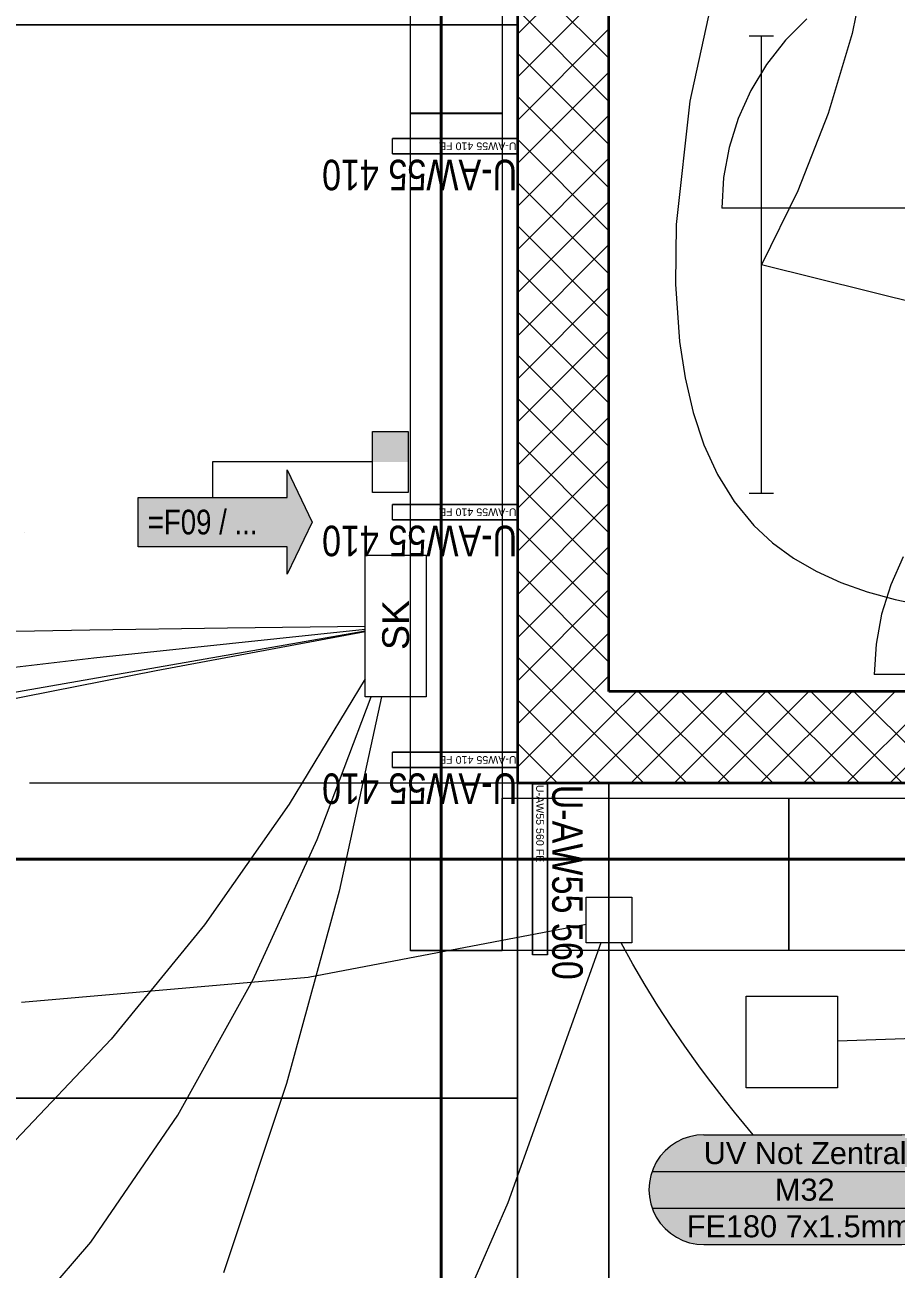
# Model space of a CAD drawing. Extents: x -1132 to 613, y -179 to 712.
# Drawn here: x -164.6 to -107.5, y 173.7 to 255.3 of the extents above; entities that cross this region are included whole.
import ezdxf
from ezdxf.lldxf.tags import DXFTag

# ---------------------------------------------------------------- set-up
doc = ezdxf.new("R2010")
doc.units = 0
doc.layers.get('0').update_dxf_attribs({"lineweight": 13})
for name, color, linetype, lineweight, true_color in [('A-____-MATC-OTLN', 7, 'Strichpunkt - Mittel', 40, 0x0080ff), ('EL01_WAN_Leitung_BUS-KNX', 4, 'Continuous', 13, 0x00ffff), ('EL01_WAN_Leitung_HLKS', 5, 'Continuous', 13, 0x0000ff), ('EL01_WAN_Leitung_Kraft', 1, 'Continuous', 13, 0xff0000), ('EL01_WAN_Leitung_Licht', 7, 'Continuous', 13, 0x0080ff), ('EL01_WAN_Leitung_Notbeleuchtung', 7, 'Continuous', 13, 0x009900), ('EL01_WAN_Leuchten', 7, 'Continuous', 13, 0x0080ff), ('EL01_WAN_Notbeleuchtungen', 7, 'Continuous', 13, 0x009900), ('EL01_WAN_Schlaufkasten', 1, 'Continuous', 13, 0xff0000), ('EL01_WAN_Trassen', 40, 'Continuous', 13, 0xffbf00), ('EL01_WAN_Trassen Befestigung', 7, 'Continuous', 13, 0xb2b200)]:
    doc.layers.add(name, color=color, linetype=linetype, lineweight=lineweight, true_color=true_color)
for name, color, linetype, lineweight in [('A-DOOR-OPNG-OTLN', 7, 'Continuous', 9), ('A-WALL-____-MCUT', 7, 'Continuous', 35), ('A-WALL-____-PATT', 7, 'Continuous', 35), ('C-PRKG-____-OTLN', 7, 'Continuous', 9), ('S-GRID-____-OTLN', 7, 'Continuous', 5)]:
    doc.layers.add(name, color=color, linetype=linetype, lineweight=lineweight)
doc.styles.get("Standard").update_dxf_attribs({"font": 'arial.ttf'})
tags = doc.linetypes.add('_Rasterlinie_', pattern=[0.375, 0.2, -0.05, 0.075, -0.05]).pattern_tags.tags
tags[10:11] = [DXFTag(74, 4), DXFTag(75, 0), DXFTag(340, '0'), DXFTag(46, 1.0), DXFTag(50, 0.0), DXFTag(44, 0.0), DXFTag(45, 0.0)]
tags[8:9] = [DXFTag(74, 4), DXFTag(75, 0), DXFTag(340, '0'), DXFTag(46, 1.0), DXFTag(50, 0.0), DXFTag(44, 0.0), DXFTag(45, 0.0)]
tags[6:7] = [DXFTag(74, 4), DXFTag(75, 0), DXFTag(340, '0'), DXFTag(46, 1.0), DXFTag(50, 0.0), DXFTag(44, 0.0), DXFTag(45, 0.0)]
tags[4:5] = [DXFTag(74, 4), DXFTag(75, 0), DXFTag(340, '0'), DXFTag(46, 1.0), DXFTag(50, 0.0), DXFTag(44, 0.0), DXFTag(45, 0.0)]
tags = doc.linetypes.add('STRICHPUNKT', pattern=[25.4, 12.7, -6.35, 0, -6.35]).pattern_tags.tags
tags[10:11] = [DXFTag(74, 4), DXFTag(75, 0), DXFTag(340, '0'), DXFTag(46, 0.0), DXFTag(50, 0.0), DXFTag(44, 0.0), DXFTag(45, 0.0)]
tags[8:9] = [DXFTag(74, 4), DXFTag(75, 0), DXFTag(340, '0'), DXFTag(46, 0.0), DXFTag(50, 0.0), DXFTag(44, 0.0), DXFTag(45, 0.0)]
tags[6:7] = [DXFTag(74, 4), DXFTag(75, 0), DXFTag(340, '0'), DXFTag(46, 0.0), DXFTag(50, 0.0), DXFTag(44, 0.0), DXFTag(45, 0.0)]
tags[4:5] = [DXFTag(74, 4), DXFTag(75, 0), DXFTag(340, '0'), DXFTag(46, 0.0), DXFTag(50, 0.0), DXFTag(44, 0.0), DXFTag(45, 0.0)]
tags = doc.linetypes.add('Strichpunkt - Mittel', pattern=[0.35, 0.15, -0.1, 0, -0.1]).pattern_tags.tags
tags[10:11] = [DXFTag(74, 4), DXFTag(75, 0), DXFTag(340, '0'), DXFTag(46, 1.0), DXFTag(50, 0.0), DXFTag(44, 0.0), DXFTag(45, 0.0)]
tags[8:9] = [DXFTag(74, 4), DXFTag(75, 0), DXFTag(340, '0'), DXFTag(46, 1.0), DXFTag(50, 0.0), DXFTag(44, 0.0), DXFTag(45, 0.0)]
tags[6:7] = [DXFTag(74, 4), DXFTag(75, 0), DXFTag(340, '0'), DXFTag(46, 1.0), DXFTag(50, 0.0), DXFTag(44, 0.0), DXFTag(45, 0.0)]
tags[4:5] = [DXFTag(74, 4), DXFTag(75, 0), DXFTag(340, '0'), DXFTag(46, 1.0), DXFTag(50, 0.0), DXFTag(44, 0.0), DXFTag(45, 0.0)]

# ---------------------------------------------------------------- blocks, each defined once
blk = doc.blocks.new('Referenz-A0UJ359BXE', base_point=(-1140.157, -173.774))
at = {"layer": 'A-____-MATC-OTLN', "color": 0, "linetype": 'Strichpunkt - Mittel', "ltscale": 0.4}
for p, q in [((-137.287, 357.163), (-137.287, -173.774)), ((-1115.114, 200.564), (174.71, 200.564))]:
    blk.add_line(p, q, dxfattribs=at)
at = {"layer": 'A-DOOR-OPNG-OTLN', "color": 0, "linetype": 'Continuous', "ltscale": 0.13}
for p, q in [((-113.295, 255.68), (-114.712, 254.262)), ((-114.712, 254.262), (-115.948, 252.685)), ((-115.948, 252.685), (-116.985, 250.969)), ((-116.985, 250.969), (-117.808, 249.141)), ((-117.808, 249.141), (-118.404, 247.227)), ((-118.404, 247.227), (-118.766, 245.256)), ((-118.766, 245.256), (-118.887, 243.255)), ((-102.287, 243.255), (-118.887, 243.255)), ((-106.985, 220.378), (-107.808, 218.55)), ((-107.808, 218.55), (-108.404, 216.636)), ((-108.404, 216.636), (-108.766, 214.665)), ((-108.766, 214.665), (-108.887, 212.664)), ((-92.287, 212.664), (-108.887, 212.664))]:
    blk.add_line(p, q, dxfattribs=at)
at = {"layer": 'A-WALL-____-MCUT', "color": 0, "linetype": 'Continuous', "ltscale": 0.35}
for p, q in [((-132.287, 357.163), (-132.287, 205.564)), ((-126.287, 211.564), (-126.287, 357.163)), ((-91.487, 211.564), (-126.287, 211.564)), ((-132.287, 205.564), (135.113, 205.564))]:
    blk.add_line(p, q, dxfattribs=at)
at = {"layer": 'A-WALL-____-PATT', "color": 0, "linetype": 'Continuous', "lineweight": 9, "ltscale": 0.13}
for p, q in [((-132.287, 254.667), (-126.287, 260.667)), ((-126.287, 253.083), (-132.287, 259.083)), ((-132.287, 251.839), (-126.287, 257.839)), ((-126.287, 250.255), (-132.287, 256.255)), ((-132.287, 249.011), (-126.287, 255.011)), ((-126.287, 247.426), (-132.287, 253.426)), ((-132.287, 246.182), (-126.287, 252.182)), ((-126.287, 244.598), (-132.287, 250.598)), ((-132.287, 243.354), (-126.287, 249.354)), ((-126.287, 241.769), (-132.287, 247.769)), ((-132.287, 240.525), (-126.287, 246.525)), ((-126.287, 238.941), (-132.287, 244.941)), ((-132.287, 237.697), (-126.287, 243.697)), ((-126.287, 236.112), (-132.287, 242.112)), ((-132.287, 234.868), (-126.287, 240.868)), ((-126.287, 233.284), (-132.287, 239.284)), ((-132.287, 232.04), (-126.287, 238.04)), ((-126.287, 230.456), (-132.287, 236.456)), ((-132.287, 229.212), (-126.287, 235.212)), ((-126.287, 227.627), (-132.287, 233.627)), ((-132.287, 226.383), (-126.287, 232.383)), ((-126.287, 224.799), (-132.287, 230.799)), ((-132.287, 223.555), (-126.287, 229.555)), ((-126.287, 221.97), (-132.287, 227.97)), ((-132.287, 220.726), (-126.287, 226.726)), ((-126.287, 219.142), (-132.287, 225.142)), ((-132.287, 217.898), (-126.287, 223.898)), ((-126.287, 216.313), (-132.287, 222.313)), ((-132.287, 215.069), (-126.287, 221.069)), ((-126.287, 213.485), (-132.287, 219.485)), ((-132.287, 212.241), (-126.287, 218.241)), ((-126.287, 210.657), (-132.287, 216.657)), ((-132.287, 209.413), (-126.287, 215.413)), ((-126.287, 207.828), (-132.287, 213.828)), ((-132.287, 206.584), (-126.287, 212.584)), ((-126.287, 209.756), (-124.479, 211.564)), ((-126.287, 206.927), (-121.65, 211.564)), ((-124.822, 205.564), (-118.822, 211.564)), ((-118.365, 205.564), (-124.365, 211.564)), ((-121.993, 205.564), (-115.993, 211.564)), ((-115.537, 205.564), (-121.537, 211.564)), ((-119.165, 205.564), (-113.165, 211.564)), ((-112.709, 205.564), (-118.709, 211.564)), ((-116.337, 205.564), (-110.337, 211.564)), ((-109.88, 205.564), (-115.88, 211.564)), ((-113.508, 205.564), (-107.508, 211.564)), ((-107.052, 205.564), (-113.052, 211.564)), ((-110.68, 205.564), (-104.68, 211.564)), ((-104.223, 205.564), (-110.223, 211.564)), ((-107.851, 205.564), (-101.851, 211.564)), ((-126.851, 205.564), (-132.287, 211)), ((-121.194, 205.564), (-126.287, 210.657)), ((-130.479, 205.564), (-126.287, 209.756)), ((-129.679, 205.564), (-132.287, 208.171)), ((-124.022, 205.564), (-126.287, 207.828)), ((-127.65, 205.564), (-126.287, 206.927))]:
    blk.add_line(p, q, dxfattribs=at)
at = {"layer": 'C-PRKG-____-OTLN', "color": 0, "linetype": 'Continuous', "ltscale": 0.13}
for p, q in [((-132.287, 255.271), (-232.287, 255.271)), ((-132.287, 255.271), (-232.287, 255.271)), ((-232.287, 255.271), (-132.287, 255.271)), ((-164.579, 221.989), (-164.579, 221.99)), ((-132.287, 184.885), (-132.287, 205.564)), ((-132.287, 184.885), (-132.287, 205.564)), ((-132.287, 205.564), (-132.287, 184.885)), ((-73.287, 205.553), (-126.287, 205.553)), ((-126.287, 205.553), (-73.287, 205.553)), ((-126.287, 205.552), (-126.287, 205.553)), ((-126.287, 105.573), (-126.287, 205.552)), ((-73.287, 205.552), (-126.287, 205.552)), ((-126.287, 205.552), (-126.287, 105.573)), ((-126.287, 105.573), (-126.287, 205.552)), ((-132.287, 184.885), (-232.287, 184.885)), ((-132.287, 184.885), (-232.287, 184.885)), ((-232.287, 184.885), (-132.287, 184.885)), ((-132.287, 184.885), (-232.287, 184.885)), ((-232.287, 184.885), (-132.287, 184.885)), ((-132.287, 184.885), (-232.287, 184.885)), ((-132.287, 114.5), (-132.287, 184.885)), ((-132.287, 114.499), (-132.287, 184.885)), ((-132.287, 184.885), (-132.287, 114.5)), ((-132.287, 184.885), (-132.287, 184.885)), ((-132.287, 184.885), (-132.287, 184.885))]:
    blk.add_line(p, q, dxfattribs=at)
at = {"layer": 'S-GRID-____-OTLN', "color": 0, "linetype": '_Rasterlinie_', "ltscale": 0.13}
blk.add_line((-164.287, 205.564), (174.71, 205.564), dxfattribs=at)
blk = doc.blocks.new('Kabelkanal-A0UJ359DXE', base_point=(-114.485, 194.564))
at = {"color": 0, "linetype": 'ByBlock', "lineweight": -2, "ltscale": 0.13}
for p, q in [((-114.485, 194.564), (-114.485, 204.564)), ((-114.485, 204.564), (-54.485, 204.564)), ((-54.485, 204.564), (-54.485, 194.564)), ((-54.485, 194.564), (-114.485, 194.564))]:
    blk.add_line(p, q, dxfattribs=at)
blk = doc.blocks.new('IfcObject-A0UJ359FXE', base_point=(-131.303, 192.936))
at = {"layer": 'EL01_WAN_Trassen', "linetype": 'ByBlock', "lineweight": -2, "ltscale": 0.13}
for p, q in [((-130.303, 205.488), (-131.303, 205.488)), ((-130.303, 205.488), (-131.303, 205.488)), ((-131.303, 205.488), (-131.303, 194.288)), ((-131.303, 194.288), (-131.303, 205.488)), ((-131.303, 205.488), (-131.303, 205.488)), ((-130.303, 205.488), (-130.303, 194.288)), ((-130.303, 194.288), (-130.303, 205.488)), ((-130.303, 205.488), (-130.303, 205.488)), ((-130.303, 194.288), (-131.303, 194.288)), ((-130.303, 194.288), (-131.303, 194.288)), ((-131.303, 194.288), (-131.303, 194.288)), ((-130.303, 194.288), (-130.303, 194.288))]:
    blk.add_line(p, q, dxfattribs=at)
at = {"layer": 'EL01_WAN_Trassen', "lineweight": -2, "attachment_point": 1, "rotation": 270}
for s, insert, char_height in [('{\\fArial;U-AW55 560 FE}', (-130.553, 205.433), 0.5), ('{\\W0.8;\\fArial;U-AW55 560}', (-128.002, 205.442), 2)]:
    blk.add_mtext(s, dxfattribs=dict(at, insert=insert, char_height=char_height))
blk = doc.blocks.new('IfcObject-A0UJ359LXE', base_point=(-144.803, 204.182))
at = {"layer": 'EL01_WAN_Trassen', "linetype": 'ByBlock', "lineweight": -2, "ltscale": 0.13}
for p, q in [((-140.481, 206.566), (-140.481, 207.566)), ((-140.481, 206.566), (-140.481, 207.566)), ((-132.281, 207.566), (-140.481, 207.566)), ((-140.481, 207.566), (-140.481, 207.566)), ((-140.481, 207.566), (-132.281, 207.566)), ((-132.281, 206.566), (-132.281, 207.566)), ((-132.281, 206.566), (-132.281, 207.566)), ((-132.281, 207.566), (-132.281, 207.566)), ((-132.281, 206.566), (-140.481, 206.566)), ((-140.481, 206.566), (-140.481, 206.566)), ((-140.481, 206.566), (-132.281, 206.566)), ((-132.281, 206.566), (-132.281, 206.566))]:
    blk.add_line(p, q, dxfattribs=at)
at = {"layer": 'EL01_WAN_Trassen', "lineweight": -2, "attachment_point": 1, "rotation": 180}
for s, insert, char_height in [('{\\fArial;U-AW55 410 FE}', (-132.336, 206.816), 0.5), ('{\\W0.8;\\fArial;U-AW55 410}', (-132.297, 204.182), 2)]:
    blk.add_mtext(s, dxfattribs=dict(at, insert=insert, char_height=char_height))
blk = doc.blocks.new('Kabelkanal-A0UJ359NXE', base_point=(-133.285, 194.564))
at = {"color": 0, "linetype": 'ByBlock', "lineweight": -2, "ltscale": 0.13}
for p, q in [((-133.285, 194.564), (-133.285, 204.564)), ((-133.285, 204.564), (-114.485, 204.564)), ((-114.485, 204.564), (-114.485, 194.564)), ((-114.485, 194.564), (-133.285, 194.564))]:
    blk.add_line(p, q, dxfattribs=at)
blk = doc.blocks.new('IfcObject-A0UJ359PXE', base_point=(-144.806, 244.43))
at = {"layer": 'EL01_WAN_Trassen', "linetype": 'ByBlock', "lineweight": -2, "ltscale": 0.13}
for p, q in [((-140.485, 246.814), (-140.485, 247.814)), ((-140.485, 246.814), (-140.485, 247.814)), ((-132.285, 247.814), (-140.485, 247.814)), ((-140.485, 247.814), (-140.485, 247.814)), ((-140.485, 247.814), (-132.285, 247.814)), ((-132.285, 246.814), (-132.285, 247.814)), ((-132.285, 246.814), (-132.285, 247.814)), ((-132.285, 247.814), (-132.285, 247.814)), ((-132.285, 246.814), (-140.485, 246.814)), ((-140.485, 246.814), (-140.485, 246.814)), ((-140.485, 246.814), (-132.285, 246.814)), ((-132.285, 246.814), (-132.285, 246.814))]:
    blk.add_line(p, q, dxfattribs=at)
at = {"layer": 'EL01_WAN_Trassen', "lineweight": -2, "attachment_point": 1, "rotation": 180}
for s, insert, char_height in [('{\\fArial;U-AW55 410 FE}', (-132.34, 247.064), 0.5), ('{\\W0.8;\\fArial;U-AW55 410}', (-132.3, 244.43), 2)]:
    blk.add_mtext(s, dxfattribs=dict(at, insert=insert, char_height=char_height))
blk = doc.blocks.new('IfcObject-A0UJ35A7XE', base_point=(-144.806, 220.43))
at = {"layer": 'EL01_WAN_Trassen', "linetype": 'ByBlock', "lineweight": -2, "ltscale": 0.13}
for p, q in [((-140.485, 222.814), (-140.485, 223.814)), ((-140.485, 222.814), (-140.485, 223.814)), ((-132.285, 223.814), (-140.485, 223.814)), ((-140.485, 223.814), (-140.485, 223.814)), ((-140.485, 223.814), (-132.285, 223.814)), ((-132.285, 222.814), (-132.285, 223.814)), ((-132.285, 222.814), (-132.285, 223.814)), ((-132.285, 223.814), (-132.285, 223.814)), ((-132.285, 222.814), (-140.485, 222.814)), ((-140.485, 222.814), (-140.485, 222.814)), ((-140.485, 222.814), (-132.285, 222.814)), ((-132.285, 222.814), (-132.285, 222.814))]:
    blk.add_line(p, q, dxfattribs=at)
at = {"layer": 'EL01_WAN_Trassen', "lineweight": -2, "attachment_point": 1, "rotation": 180}
for s, insert, char_height in [('{\\fArial;U-AW55 410 FE}', (-132.34, 223.064), 0.5), ('{\\W0.8;\\fArial;U-AW55 410}', (-132.3, 220.43), 2)]:
    blk.add_mtext(s, dxfattribs=dict(at, insert=insert, char_height=char_height))
blk = doc.blocks.new('Kabelkanal-A0UJ35ALXE', base_point=(-139.285, 194.542))
at = {"color": 0, "linetype": 'ByBlock', "lineweight": -2, "ltscale": 0.13}
for p, q in [((-139.285, 249.49), (-139.285, 249.465)), ((-139.285, 249.49), (-133.285, 249.49)), ((-139.285, 194.567), (-139.285, 249.49)), ((-139.285, 249.465), (-133.285, 249.465)), ((-139.285, 194.542), (-139.285, 249.465)), ((-133.285, 249.49), (-133.285, 249.465)), ((-133.285, 249.49), (-133.285, 194.567)), ((-133.285, 249.465), (-133.285, 194.542)), ((-139.285, 194.567), (-139.285, 194.542)), ((-133.285, 194.567), (-139.285, 194.567)), ((-133.285, 194.542), (-139.285, 194.542)), ((-133.285, 194.567), (-133.285, 194.542))]:
    blk.add_line(p, q, dxfattribs=at)
blk = doc.blocks.new('Kabelkanal-A0UJ35AVXE', base_point=(-139.285, 249.465))
at = {"color": 0, "linetype": 'ByBlock', "lineweight": -2, "ltscale": 0.13}
for p, q in [((-139.285, 309.477), (-139.285, 309.453)), ((-139.285, 309.477), (-133.285, 309.477)), ((-139.285, 249.49), (-139.285, 309.477)), ((-139.285, 309.453), (-133.285, 309.453)), ((-139.285, 249.465), (-139.285, 309.453)), ((-133.285, 309.477), (-133.285, 309.453)), ((-133.285, 309.477), (-133.285, 249.49)), ((-133.285, 309.453), (-133.285, 249.465)), ((-139.285, 249.49), (-139.285, 249.465)), ((-133.285, 249.49), (-139.285, 249.49)), ((-133.285, 249.465), (-139.285, 249.465)), ((-133.285, 249.49), (-133.285, 249.465))]:
    blk.add_line(p, q, dxfattribs=at)
blk = doc.blocks.new('Leitung-A0UJ35DVXE', base_point=(-233.529, 107.084))
at = {"color": 0, "linetype": 'ByBlock', "lineweight": -2, "ltscale": 0.13}
for p, q in [((-145.408, 201.852), (-141.866, 211.215)), ((-149.624, 192.631), (-145.408, 201.852)), ((-154.559, 183.759), (-149.624, 192.631)), ((-160.258, 175.446), (-154.559, 183.759)), ((-166.767, 167.9), (-160.258, 175.446))]:
    blk.add_line(p, q, dxfattribs=at)
blk = doc.blocks.new('Leitung-A0UJ35EDXE', base_point=(-188.99, 107.084))
at = {"color": 0, "linetype": 'ByBlock', "lineweight": -2, "ltscale": 0.13}
for p, q in [((-141.205, 211.215), (-143.973, 198.467)), ((-143.973, 198.467), (-147.421, 185.85)), ((-147.421, 185.85), (-151.549, 173.419))]:
    blk.add_line(p, q, dxfattribs=at)
blk = doc.blocks.new('Stromkreis-A0UJ35G1XE', base_point=(-157.161, 219.248))
at = {"color": 0, "linetype": 'ByBlock', "lineweight": -2, "ltscale": 0.13}
for p, q in [((-147.384, 224.288), (-147.384, 226.088)), ((-147.384, 226.088), (-145.754, 222.668)), ((-157.161, 221.048), (-157.161, 224.288)), ((-157.161, 224.288), (-147.384, 224.288)), ((-145.754, 222.668), (-147.384, 219.248)), ((-147.384, 221.048), (-157.161, 221.048)), ((-147.384, 219.248), (-147.384, 221.048))]:
    blk.add_line(p, q, dxfattribs=at)
at = {"color": 7, "linetype": 'ByBlock', "lineweight": -2, "ltscale": 0.39, "true_color": 0xffffff}
for points in [[(-147.384, 224.288), (-146.526, 224.288), (-147.384, 226.088)], [(-145.754, 222.668), (-157.161, 222.668), (-146.526, 224.288)], [(-157.161, 222.668), (-146.526, 224.288), (-157.161, 224.288)], [(-157.161, 224.288), (-147.384, 224.288), (-157.161, 224.288)], [(-146.526, 221.048), (-157.161, 221.048), (-145.754, 222.668)], [(-157.161, 221.048), (-145.754, 222.668), (-157.161, 222.668)], [(-147.384, 221.048), (-146.526, 221.048), (-157.161, 221.048)], [(-147.384, 219.248), (-146.526, 221.048), (-147.384, 221.048)], [(-146.526, 221.048), (-147.384, 221.048), (-146.526, 221.048)]]:
    blk.add_solid(points, dxfattribs=at)
at = {"color": 0, "linetype": 'ByBlock', "lineweight": -2, "ltscale": 0.39, "insert": (-156.523, 223.478), "char_height": 1.62, "attachment_point": 1}
blk.add_mtext('{\\W0.8;\\fArial;=F09 / ...   }', dxfattribs=at)
blk = doc.blocks.new('Schlaufkasten Decke (multi)-A0UJ35HVXE', base_point=(-142.27, 211.215))
at = {"color": 0, "linetype": 'ByBlock', "lineweight": -2, "ltscale": 0.13}
for p, q in [((-142.27, 220.495), (-138.27, 220.495)), ((-142.27, 211.215), (-142.27, 220.495)), ((-138.27, 220.495), (-138.27, 211.215)), ((-138.27, 211.215), (-142.27, 211.215))]:
    blk.add_line(p, q, dxfattribs=at)
at = {"color": 0, "linetype": 'ByBlock', "lineweight": -2, "ltscale": 0.13, "insert": (-141.15, 214.274), "char_height": 1.76, "attachment_point": 1, "rotation": 90}
blk.add_mtext('{\\fArial;SK}', dxfattribs=at)
blk = doc.blocks.new('Leitung-A0UJ35IDXE', base_point=(-125.482, 182.48))
at = {"color": 0, "linetype": 'ByBlock', "lineweight": -2, "ltscale": 0.13}
for p, q in [((-124.714, 193.672), (-125.482, 195.064)), ((-123.91, 192.299), (-124.714, 193.672)), ((-123.073, 190.946), (-123.91, 192.299)), ((-122.204, 189.612), (-123.073, 190.946)), ((-121.306, 188.297), (-122.204, 189.612)), ((-120.382, 187.002), (-121.306, 188.297)), ((-119.812, 186.229), (-120.382, 187.002)), ((-119.233, 185.464), (-119.812, 186.229)), ((-118.645, 184.707), (-119.233, 185.464)), ((-118.048, 183.956), (-118.645, 184.707)), ((-117.441, 183.214), (-118.048, 183.956)), ((-116.824, 182.48), (-117.441, 183.214))]:
    blk.add_line(p, q, dxfattribs=at)
blk = doc.blocks.new('Leitung-A0UJ35IRXE', base_point=(-627.285, 156.864))
at = {"color": 0, "linetype": 'ByBlock', "lineweight": -2, "ltscale": 0.13}
for p, q in [((-169.339, 215.429), (-160.316, 215.598)), ((-160.316, 215.598), (-151.294, 215.733)), ((-151.294, 215.733), (-142.27, 215.835))]:
    blk.add_line(p, q, dxfattribs=at)
blk = doc.blocks.new('Deckendose UP-A0UJ35JFXE', base_point=(-127.785, 195.064))
at = {"color": 0, "lineweight": -2}
for p, q in [((-127.785, 195.064), (-127.785, 198.064)), ((-127.785, 198.064), (-124.785, 198.064)), ((-124.785, 198.064), (-124.785, 195.064)), ((-124.785, 195.064), (-127.785, 195.064))]:
    blk.add_line(p, q, dxfattribs=at)
blk = doc.blocks.new('Leitung-A0UJ35JTXE', base_point=(-280.432, 191.149))
at = {"color": 0, "linetype": 'ByBlock', "lineweight": -2, "ltscale": 0.13}
for p, q in [((-127.785, 196.271), (-146.012, 192.807)), ((-146.012, 192.807), (-164.804, 191.149))]:
    blk.add_line(p, q, dxfattribs=at)
blk = doc.blocks.new('Leitung-A0UJ35K7XE', base_point=(-240.173, 55.621))
at = {"color": 0, "linetype": 'ByBlock', "lineweight": -2, "ltscale": 0.13}
for p, q in [((-126.816, 195.064), (-132.92, 178.022)), ((-132.92, 178.022), (-140.199, 161.344))]:
    blk.add_line(p, q, dxfattribs=at)
blk = doc.blocks.new('Deckendose UP-A0UJ35KRXE', base_point=(-117.285, 185.564))
at = {"color": 0, "linetype": 'ByBlock', "lineweight": -2, "ltscale": 0.13}
for p, q in [((-117.285, 191.564), (-111.285, 191.564)), ((-117.285, 185.564), (-117.285, 191.564)), ((-111.285, 191.564), (-111.285, 185.564)), ((-111.285, 185.564), (-117.285, 185.564))]:
    blk.add_line(p, q, dxfattribs=at)
blk = doc.blocks.new('Leitung-A0UJ35LBXE', base_point=(-152.273, 224.288))
at = {"color": 0, "linetype": 'ByBlock', "lineweight": -2, "ltscale": 0.13}
for p, q in [((-141.794, 226.615), (-152.273, 226.615)), ((-152.273, 226.615), (-152.273, 224.288))]:
    blk.add_line(p, q, dxfattribs=at)
blk = doc.blocks.new('Leitung-A0UJ35M1XE', base_point=(-809.485, -4.876))
at = {"color": 0, "linetype": 'ByBlock', "lineweight": -2, "ltscale": 0.13}
for p, q in [((-160.068, 213.758), (-142.27, 215.651)), ((-177.847, 211.701), (-160.068, 213.758))]:
    blk.add_line(p, q, dxfattribs=at)
blk = doc.blocks.new('Leitung-A0UJ35OTXE', base_point=(-121.917, 215.65))
at = {"color": 0, "linetype": 'ByBlock', "lineweight": -2, "ltscale": 0.13}
for p, q in [((-119.26, 258.193), (-120.98, 250.261)), ((-120.98, 250.261), (-121.87, 242.185)), ((-121.87, 242.185), (-121.917, 238.26)), ((-121.917, 238.26), (-121.653, 234.499)), ((-121.653, 234.499), (-121.287, 232.117)), ((-121.287, 232.117), (-120.756, 229.857)), ((-120.756, 229.857), (-120.051, 227.739)), ((-120.051, 227.739), (-119.161, 225.784)), ((-119.161, 225.784), (-118.076, 224.012)), ((-118.076, 224.012), (-116.786, 222.441)), ((-116.786, 222.441), (-115.555, 221.302)), ((-115.555, 221.302), (-114.186, 220.306)), ((-114.186, 220.306), (-112.688, 219.446)), ((-112.688, 219.446), (-111.072, 218.712)), ((-111.072, 218.712), (-109.348, 218.095)), ((-109.348, 218.095), (-107.524, 217.587)), ((-107.524, 217.587), (-105.612, 217.178))]:
    blk.add_line(p, q, dxfattribs=at)
blk = doc.blocks.new('Abzweigdose rechteckig (multi) AP-A0UJ35PFXE', base_point=(-141.794, 224.615))
at = {"color": 0, "linetype": 'ByBlock', "lineweight": -2, "ltscale": 0.13}
for p, q in [((-141.794, 224.615), (-141.794, 228.615)), ((-141.794, 228.615), (-139.452, 228.615)), ((-139.452, 228.615), (-139.452, 224.615)), ((-139.452, 224.615), (-141.794, 224.615))]:
    blk.add_line(p, q, dxfattribs=at)
for points in [[(-141.794, 226.615), (-139.452, 226.615), (-141.794, 228.615)], [(-139.452, 226.615), (-141.794, 228.615), (-139.452, 228.615)]]:
    blk.add_solid(points, dxfattribs=at)
blk = doc.blocks.new('Leitung-A0UJ35PRXE', base_point=(-116.285, 227.296))
at = {"color": 0, "linetype": 'ByBlock', "lineweight": -2, "ltscale": 0.13}
blk.add_line((-101.996, 235.99), (-116.285, 239.537), dxfattribs=at)
blk = doc.blocks.new('Leitung-A0UJ35Q1XE', base_point=(-810.009, 55.229))
at = {"color": 0, "linetype": 'ByBlock', "lineweight": -2, "ltscale": 0.13}
blk.add_line((-142.27, 215.506), (-193.717, 206.538), dxfattribs=at)
blk = doc.blocks.new('Leitung-A0UJ35QJXE', base_point=(-111.285, 188.653))
at = {"color": 0, "linetype": 'ByBlock', "lineweight": -2, "ltscale": 0.13}
for p, q in [((-15.708, 195.784), (-6.295, 196.962)), ((-25.131, 194.688), (-15.708, 195.784)), ((-34.564, 193.675), (-25.131, 194.688)), ((-44.006, 192.748), (-34.564, 193.675)), ((-53.456, 191.906), (-44.006, 192.748)), ((-62.913, 191.151), (-53.456, 191.906)), ((-70.967, 190.577), (-62.913, 191.151)), ((-79.024, 190.067), (-70.967, 190.577)), ((-95.15, 189.235), (-87.085, 189.619)), ((-87.085, 189.619), (-79.024, 190.067)), ((-111.285, 188.653), (-103.216, 188.913)), ((-103.216, 188.913), (-95.15, 189.235))]:
    blk.add_line(p, q, dxfattribs=at)
blk = doc.blocks.new('Leitung-A0UJ35QLXE', base_point=(-116.285, 239.537))
at = {"color": 0, "linetype": 'ByBlock', "lineweight": -2, "ltscale": 0.13}
for p, q in [((-116.285, 295.553), (-114.298, 291.72)), ((-114.298, 291.72), (-112.558, 287.745)), ((-112.558, 287.745), (-111.096, 283.652)), ((-111.096, 283.652), (-109.942, 279.463)), ((-109.942, 279.463), (-109.126, 275.201)), ((-109.126, 275.201), (-108.679, 270.889)), ((-108.679, 270.889), (-108.669, 265.466)), ((-108.669, 265.466), (-109.235, 260.053)), ((-109.235, 260.053), (-110.328, 254.702)), ((-110.328, 254.702), (-111.9, 249.464)), ((-111.9, 249.464), (-113.902, 244.392)), ((-113.902, 244.392), (-116.285, 239.537))]:
    blk.add_line(p, q, dxfattribs=at)
blk = doc.blocks.new('Gruppenzuleitung-A0UJ35R5XE', base_point=(-123.658, 175.28))
at = {"color": 0, "linetype": 'ByBlock', "lineweight": -2, "ltscale": 0.13}
for p, q in [((-121.858, 181.997), (-122.25, 181.736)), ((-121.436, 182.206), (-121.858, 181.997)), ((-120.99, 182.357), (-121.436, 182.206)), ((-120.528, 182.449), (-120.99, 182.357)), ((-120.058, 182.48), (-120.528, 182.449)), ((-120.058, 182.48), (-107.082, 182.48)), ((-106.612, 182.449), (-107.082, 182.48)), ((-106.15, 182.357), (-106.612, 182.449)), ((-105.704, 182.206), (-106.15, 182.357)), ((-105.282, 181.997), (-105.704, 182.206)), ((-104.89, 181.736), (-105.282, 181.997)), ((-122.604, 181.425), (-122.914, 181.071)), ((-122.25, 181.736), (-122.604, 181.425)), ((-104.536, 181.425), (-104.89, 181.736)), ((-104.226, 181.071), (-104.536, 181.425)), ((-123.176, 180.68), (-123.384, 180.257)), ((-122.914, 181.071), (-123.176, 180.68)), ((-103.964, 180.68), (-104.226, 181.071)), ((-103.756, 180.257), (-103.964, 180.68)), ((-123.535, 179.811), (-123.627, 179.349)), ((-123.384, 180.257), (-123.535, 179.811)), ((-123.452, 180.08), (-103.688, 180.08)), ((-103.604, 179.811), (-103.756, 180.257)), ((-103.512, 179.349), (-103.604, 179.811)), ((-123.627, 179.349), (-123.658, 178.88)), ((-123.658, 178.88), (-123.627, 178.41)), ((-103.482, 178.88), (-103.512, 179.349)), ((-103.512, 178.41), (-103.482, 178.88)), ((-123.627, 178.41), (-123.535, 177.948)), ((-123.535, 177.948), (-123.384, 177.502)), ((-103.756, 177.502), (-103.604, 177.948)), ((-103.604, 177.948), (-103.512, 178.41)), ((-123.452, 177.68), (-103.688, 177.68)), ((-123.384, 177.502), (-123.176, 177.08)), ((-123.176, 177.08), (-122.914, 176.688)), ((-104.226, 176.688), (-103.964, 177.08)), ((-103.964, 177.08), (-103.756, 177.502)), ((-122.914, 176.688), (-122.604, 176.334)), ((-122.604, 176.334), (-122.25, 176.024)), ((-104.89, 176.024), (-104.536, 176.334)), ((-104.536, 176.334), (-104.226, 176.688)), ((-122.25, 176.024), (-121.858, 175.762)), ((-121.858, 175.762), (-121.436, 175.554)), ((-121.436, 175.554), (-120.99, 175.402)), ((-106.15, 175.402), (-105.704, 175.554)), ((-105.704, 175.554), (-105.282, 175.762)), ((-105.282, 175.762), (-104.89, 176.024)), ((-120.99, 175.402), (-120.528, 175.31)), ((-120.528, 175.31), (-120.058, 175.28)), ((-120.058, 175.28), (-107.082, 175.28)), ((-107.082, 175.28), (-106.612, 175.31)), ((-106.612, 175.31), (-106.15, 175.402))]:
    blk.add_line(p, q, dxfattribs=at)
at = {"color": 7, "linetype": 'ByBlock', "lineweight": -2, "ltscale": 0.13, "true_color": 0xffffff}
for points in [[(-122.086, 181.854), (-105.054, 181.854), (-121.858, 181.997)], [(-121.858, 181.997), (-105.282, 181.997), (-121.62, 182.123)], [(-105.054, 181.854), (-121.858, 181.997), (-105.282, 181.997)], [(-121.858, 181.997), (-105.282, 181.997), (-121.858, 181.997)], [(-105.282, 181.997), (-121.858, 181.997), (-105.282, 181.997)], [(-121.62, 182.123), (-105.52, 182.123), (-121.373, 182.231)], [(-105.282, 181.997), (-121.62, 182.123), (-105.52, 182.123)], [(-121.62, 182.123), (-105.52, 182.123), (-121.62, 182.123)], [(-105.52, 182.123), (-121.62, 182.123), (-105.52, 182.123)], [(-121.373, 182.231), (-105.766, 182.231), (-121.119, 182.32)], [(-105.52, 182.123), (-121.373, 182.231), (-105.766, 182.231)], [(-121.119, 182.32), (-106.021, 182.32), (-120.859, 182.389)], [(-105.766, 182.231), (-121.119, 182.32), (-106.021, 182.32)], [(-121.119, 182.32), (-106.021, 182.32), (-121.119, 182.32)], [(-106.021, 182.32), (-121.119, 182.32), (-106.021, 182.32)], [(-120.859, 182.389), (-106.281, 182.389), (-120.595, 182.439)], [(-106.021, 182.32), (-120.859, 182.389), (-106.281, 182.389)], [(-120.595, 182.439), (-106.545, 182.439), (-120.327, 182.47)], [(-106.281, 182.389), (-120.595, 182.439), (-106.545, 182.439)], [(-120.327, 182.47), (-106.813, 182.47), (-120.058, 182.48)], [(-106.545, 182.439), (-120.327, 182.47), (-106.813, 182.47)], [(-106.813, 182.47), (-120.058, 182.48), (-107.082, 182.48)], [(-122.873, 181.124), (-104.267, 181.124), (-122.697, 181.328)], [(-122.697, 181.328), (-104.443, 181.328), (-122.507, 181.519)], [(-104.267, 181.124), (-122.697, 181.328), (-104.443, 181.328)], [(-122.697, 181.328), (-104.443, 181.328), (-122.697, 181.328)], [(-104.443, 181.328), (-122.697, 181.328), (-104.443, 181.328)], [(-122.507, 181.519), (-104.633, 181.519), (-122.303, 181.694)], [(-104.443, 181.328), (-122.507, 181.519), (-104.633, 181.519)], [(-122.507, 181.519), (-104.633, 181.519), (-122.507, 181.519)], [(-104.633, 181.519), (-122.507, 181.519), (-104.633, 181.519)], [(-122.303, 181.694), (-104.837, 181.694), (-122.086, 181.854)], [(-104.633, 181.519), (-122.303, 181.694), (-104.837, 181.694)], [(-104.837, 181.694), (-122.086, 181.854), (-105.054, 181.854)], [(-123.409, 180.195), (-103.731, 180.195), (-123.302, 180.442)], [(-123.302, 180.442), (-103.838, 180.442), (-123.176, 180.68)], [(-103.731, 180.195), (-123.302, 180.442), (-103.838, 180.442)], [(-123.302, 180.442), (-103.838, 180.442), (-123.302, 180.442)], [(-103.838, 180.442), (-123.302, 180.442), (-103.838, 180.442)], [(-123.176, 180.68), (-103.964, 180.68), (-123.033, 180.908)], [(-103.838, 180.442), (-123.176, 180.68), (-103.964, 180.68)], [(-123.176, 180.68), (-103.964, 180.68), (-123.176, 180.68)], [(-103.964, 180.68), (-123.176, 180.68), (-103.964, 180.68)], [(-123.033, 180.908), (-104.107, 180.908), (-122.873, 181.124)], [(-103.964, 180.68), (-123.033, 180.908), (-104.107, 180.908)], [(-104.107, 180.908), (-122.873, 181.124), (-104.267, 181.124)], [(-122.873, 181.124), (-104.267, 181.124), (-122.873, 181.124)], [(-104.267, 181.124), (-122.873, 181.124), (-104.267, 181.124)], [(-123.618, 179.416), (-103.522, 179.416), (-123.568, 179.681)], [(-123.568, 179.681), (-103.572, 179.681), (-123.498, 179.941)], [(-103.522, 179.416), (-123.568, 179.681), (-103.572, 179.681)], [(-123.498, 179.941), (-103.642, 179.941), (-123.409, 180.195)], [(-103.572, 179.681), (-123.498, 179.941), (-103.642, 179.941)], [(-103.642, 179.941), (-123.409, 180.195), (-103.731, 180.195)], [(-123.658, 178.88), (-103.482, 178.88), (-123.648, 179.149)], [(-123.648, 178.611), (-103.492, 178.611), (-123.658, 178.88)], [(-103.492, 178.611), (-123.658, 178.88), (-103.482, 178.88)], [(-123.648, 179.149), (-103.492, 179.149), (-123.618, 179.416)], [(-103.482, 178.88), (-123.648, 179.149), (-103.492, 179.149)], [(-123.648, 179.149), (-103.492, 179.149), (-123.648, 179.149)], [(-103.492, 179.149), (-123.648, 179.149), (-103.492, 179.149)], [(-103.492, 179.149), (-123.618, 179.416), (-103.522, 179.416)], [(-123.618, 179.416), (-103.522, 179.416), (-123.618, 179.416)], [(-103.522, 179.416), (-123.618, 179.416), (-103.522, 179.416)], [(-123.618, 178.343), (-103.522, 178.343), (-123.648, 178.611)], [(-103.522, 178.343), (-123.648, 178.611), (-103.492, 178.611)], [(-123.648, 178.611), (-103.492, 178.611), (-123.648, 178.611)], [(-103.492, 178.611), (-123.648, 178.611), (-103.492, 178.611)], [(-123.568, 178.079), (-103.572, 178.079), (-123.618, 178.343)], [(-103.572, 178.079), (-123.618, 178.343), (-103.522, 178.343)], [(-123.498, 177.818), (-103.642, 177.818), (-123.568, 178.079)], [(-103.642, 177.818), (-123.568, 178.079), (-103.572, 178.079)], [(-123.409, 177.564), (-103.731, 177.564), (-123.498, 177.818)], [(-103.731, 177.564), (-123.498, 177.818), (-103.642, 177.818)], [(-123.498, 177.818), (-103.642, 177.818), (-123.498, 177.818)], [(-103.642, 177.818), (-123.498, 177.818), (-103.642, 177.818)], [(-123.302, 177.318), (-103.838, 177.318), (-123.409, 177.564)], [(-103.838, 177.318), (-123.409, 177.564), (-103.731, 177.564)], [(-123.176, 177.08), (-103.964, 177.08), (-123.302, 177.318)], [(-103.964, 177.08), (-123.302, 177.318), (-103.838, 177.318)], [(-123.033, 176.852), (-104.107, 176.852), (-123.176, 177.08)], [(-104.107, 176.852), (-123.176, 177.08), (-103.964, 177.08)], [(-122.873, 176.635), (-104.267, 176.635), (-123.033, 176.852)], [(-104.267, 176.635), (-123.033, 176.852), (-104.107, 176.852)], [(-122.697, 176.431), (-104.443, 176.431), (-122.873, 176.635)], [(-104.443, 176.431), (-122.873, 176.635), (-104.267, 176.635)], [(-122.507, 176.241), (-104.633, 176.241), (-122.697, 176.431)], [(-104.633, 176.241), (-122.697, 176.431), (-104.443, 176.431)], [(-122.303, 176.065), (-104.837, 176.065), (-122.507, 176.241)], [(-104.837, 176.065), (-122.507, 176.241), (-104.633, 176.241)], [(-122.086, 175.905), (-105.054, 175.905), (-122.303, 176.065)], [(-105.054, 175.905), (-122.303, 176.065), (-104.837, 176.065)], [(-121.858, 175.762), (-105.282, 175.762), (-122.086, 175.905)], [(-105.282, 175.762), (-122.086, 175.905), (-105.054, 175.905)], [(-121.62, 175.636), (-105.52, 175.636), (-121.858, 175.762)], [(-105.52, 175.636), (-121.858, 175.762), (-105.282, 175.762)], [(-121.373, 175.528), (-105.766, 175.528), (-121.62, 175.636)], [(-105.766, 175.528), (-121.62, 175.636), (-105.52, 175.636)], [(-121.119, 175.44), (-106.021, 175.44), (-121.373, 175.528)], [(-106.021, 175.44), (-121.373, 175.528), (-105.766, 175.528)], [(-120.859, 175.37), (-106.281, 175.37), (-121.119, 175.44)], [(-106.281, 175.37), (-121.119, 175.44), (-106.021, 175.44)], [(-120.595, 175.32), (-106.545, 175.32), (-120.859, 175.37)], [(-106.545, 175.32), (-120.859, 175.37), (-106.281, 175.37)], [(-120.327, 175.29), (-106.813, 175.29), (-120.595, 175.32)], [(-106.813, 175.29), (-120.595, 175.32), (-106.545, 175.32)], [(-120.058, 175.28), (-107.082, 175.28), (-120.327, 175.29)], [(-107.082, 175.28), (-120.327, 175.29), (-106.813, 175.29)]]:
    blk.add_solid(points, dxfattribs=at)
at = {"color": 0, "linetype": 'ByBlock', "lineweight": -2, "ltscale": 0.13, "char_height": 1.44, "attachment_point": 1}
for s, insert in [('{\\fArial;UV Not Zentral}', (-120.068, 182)), ('{\\fArial;M32}', (-115.398, 179.6)), ('{\\fArial;FE180 7x1.5mm²}', (-121.181, 177.2))]:
    blk.add_mtext(s, dxfattribs=dict(at, insert=insert))
blk = doc.blocks.new('Leitung-A0UJ35R7XE', base_point=(-230.785, 149.361))
at = {"color": 0, "linetype": 'ByBlock', "lineweight": -2, "ltscale": 0.13}
for p, q in [((-142.27, 212.39), (-147.256, 204.169)), ((-147.256, 204.169), (-152.814, 196.258)), ((-152.814, 196.258), (-158.93, 188.744)), ((-158.93, 188.744), (-165.587, 181.716)), ((-165.587, 181.716), (-172.771, 175.26)), ((-172.771, 175.26), (-180.467, 169.463)), ((-180.467, 169.463), (-188.167, 164.661)), ((-188.167, 164.661), (-196.238, 160.487)), ((-196.238, 160.487), (-204.606, 156.905)), ((-204.606, 156.905), (-213.2, 153.881)), ((-213.2, 153.881), (-221.951, 151.378)), ((-221.951, 151.378), (-230.785, 149.361))]:
    blk.add_line(p, q, dxfattribs=at)
blk = doc.blocks.new('LED-Langfeldleuchte 37W-A0UJ35RFXE', base_point=(-117.085, 224.537))
at = {"color": 0, "lineweight": -2}
for p, q in [((-115.485, 254.537), (-117.085, 254.537)), ((-116.285, 224.537), (-116.285, 254.537)), ((-115.485, 224.537), (-117.085, 224.537))]:
    blk.add_line(p, q, dxfattribs=at)
blk = doc.blocks.new('Leitung-A0UJ35RRXE', base_point=(-342.606, 160.534))
at = {"color": 0, "linetype": 'ByBlock', "lineweight": -2, "ltscale": 0.13}
for p, q in [((-155.968, 212.932), (-142.27, 215.491)), ((-169.639, 210.232), (-155.968, 212.932))]:
    blk.add_line(p, q, dxfattribs=at)

msp = doc.modelspace()

# ---------------------------------------------------------------- block references
at = {"color": 9, "lineweight": 25, "ltscale": 0.25, "true_color": 0xc0c0c0}
msp.add_blockref('Referenz-A0UJ359BXE', (-1140.157, -173.774), dxfattribs=at)
at = {"layer": 'EL01_WAN_Leitung_BUS-KNX', "ltscale": 0.13}
for name, p in [('Leitung-A0UJ35QJXE', (-111.285, 188.653)), ('Deckendose UP-A0UJ35KRXE', (-117.285, 185.564))]:
    msp.add_blockref(name, p, dxfattribs=at)
at = {"layer": 'EL01_WAN_Leitung_HLKS', "ltscale": 0.13}
for name, p in [('Leitung-A0UJ35Q1XE', (-810.009, 55.229)), ('Leitung-A0UJ35M1XE', (-809.485, -4.876)), ('Leitung-A0UJ35RRXE', (-342.606, 160.534))]:
    msp.add_blockref(name, p, dxfattribs=at)
at = {"layer": 'EL01_WAN_Leitung_Kraft', "ltscale": 0.13}
msp.add_blockref('Leitung-A0UJ35IRXE', (-627.285, 156.864), dxfattribs=at)
at = {"layer": 'EL01_WAN_Leitung_Licht', "ltscale": 0.13}
for name, p in [('Leitung-A0UJ35QLXE', (-116.285, 239.537)), ('Leitung-A0UJ35OTXE', (-121.917, 215.65)), ('Leitung-A0UJ35PRXE', (-116.285, 227.296)), ('Abzweigdose rechteckig (multi) AP-A0UJ35PFXE', (-141.794, 224.615)), ('Leitung-A0UJ35R7XE', (-230.785, 149.361)), ('Leitung-A0UJ35DVXE', (-233.529, 107.084)), ('Leitung-A0UJ35EDXE', (-188.99, 107.084))]:
    msp.add_blockref(name, p, dxfattribs=at)
at = {"layer": 'EL01_WAN_Leitung_Licht', "linetype": 'STRICHPUNKT', "ltscale": 0.39}
msp.add_blockref('Stromkreis-A0UJ35G1XE', (-157.161, 219.248), dxfattribs=at)
at = {"layer": 'EL01_WAN_Leitung_Licht', "linetype": 'STRICHPUNKT', "ltscale": 0.13}
msp.add_blockref('Leitung-A0UJ35LBXE', (-152.273, 224.288), dxfattribs=at)
at = {"layer": 'EL01_WAN_Leitung_Notbeleuchtung', "ltscale": 0.13}
for name, p in [('Leitung-A0UJ35JTXE', (-280.432, 191.149)), ('Leitung-A0UJ35K7XE', (-240.173, 55.621)), ('Leitung-A0UJ35IDXE', (-125.482, 182.48)), ('Gruppenzuleitung-A0UJ35R5XE', (-123.658, 175.28))]:
    msp.add_blockref(name, p, dxfattribs=at)
at = {"layer": 'EL01_WAN_Leuchten', "ltscale": 0.13}
msp.add_blockref('LED-Langfeldleuchte 37W-A0UJ35RFXE', (-117.085, 224.537), dxfattribs=at)
at = {"layer": 'EL01_WAN_Notbeleuchtungen', "linetype": 'Continuous', "ltscale": 0.13}
msp.add_blockref('Deckendose UP-A0UJ35JFXE', (-127.785, 195.064), dxfattribs=at)
at = {"layer": 'EL01_WAN_Schlaufkasten', "ltscale": 0.13}
msp.add_blockref('Schlaufkasten Decke (multi)-A0UJ35HVXE', (-142.27, 211.215), dxfattribs=at)
at = {"layer": 'EL01_WAN_Trassen', "ltscale": 0.13}
for name, p in [('Kabelkanal-A0UJ35AVXE', (-139.285, 249.465)), ('Kabelkanal-A0UJ35ALXE', (-139.285, 194.542)), ('Kabelkanal-A0UJ359NXE', (-133.285, 194.564)), ('Kabelkanal-A0UJ359DXE', (-114.485, 194.564))]:
    msp.add_blockref(name, p, dxfattribs=at)
at = {"layer": 'EL01_WAN_Trassen Befestigung', "ltscale": 0.13}
for name, p in [('IfcObject-A0UJ359PXE', (-144.806, 244.43)), ('IfcObject-A0UJ35A7XE', (-144.806, 220.43)), ('IfcObject-A0UJ359LXE', (-144.803, 204.182)), ('IfcObject-A0UJ359FXE', (-131.303, 192.936))]:
    msp.add_blockref(name, p, dxfattribs=at)

doc.saveas('drawing.dxf')
